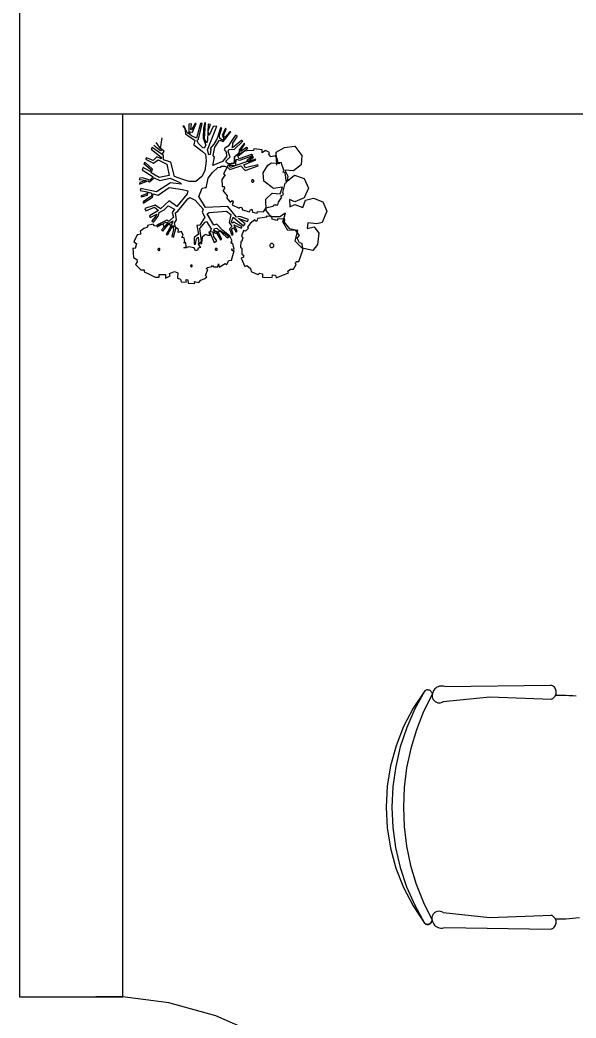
# Model space of a CAD drawing. Header units: centimetres. Extents: x 1966 to 8787, y 7398 to 12383.
# Drawn here: x 7785.5 to 7915.2, y 11451.6 to 11684.5 of the extents above; entities that cross this region are included whole.
import ezdxf

# ---------------------------------------------------------------- set-up
doc = ezdxf.new("R2010")
doc.units = ezdxf.units.CM

# ---------------------------------------------------------------- blocks, each defined once
blk = doc.blocks.new('會議桌椅')
for p, q in [((-164.52, 25.69), (-164.79, 25.51)), ((-164.23, 25.83), (-164.52, 25.69)), ((-163.92, 25.92), (-164.23, 25.83)), ((-163.6, 25.97), (-163.92, 25.92)), ((-163.28, 25.97), (-163.6, 25.97)), ((-162.96, 25.93), (-163.28, 25.97)), ((-162.65, 25.84), (-162.96, 25.93)), ((-162.65, 25.84), (-138, 26.21)), ((-137.75, 26.13), (-138, 26.21)), ((-137.53, 26.02), (-137.75, 26.13)), ((-137.32, 25.87), (-137.53, 26.02)), ((-137.13, 25.7), (-137.32, 25.87)), ((-136.98, 25.5), (-137.13, 25.7)), ((-167.37, 24.85), (-170.05, 20.82)), ((-167.37, 24.85), (-169.66, 20.69)), ((-165.6, 24.15), (-167.63, 20.04)), ((-167.21, 24.95), (-167.37, 24.85)), ((-167.03, 25.02), (-167.21, 24.95)), ((-166.85, 25.06), (-167.03, 25.02)), ((-166.66, 25.07), (-166.85, 25.06)), ((-166.47, 25.05), (-166.66, 25.07)), ((-166.29, 24.99), (-166.47, 25.05)), ((-166.12, 24.91), (-166.29, 24.99)), ((-165.97, 24.8), (-166.12, 24.91)), ((-165.84, 24.66), (-165.97, 24.8)), ((-165.73, 24.5), (-165.84, 24.66)), ((-165.65, 24.33), (-165.73, 24.5)), ((-165.6, 24.15), (-165.66, 23.82)), ((-165.66, 23.82), (-165.64, 23.48)), ((-165.6, 24.15), (-165.65, 24.33)), ((-165.64, 23.48), (-165.56, 23.15)), ((-165.52, 24.46), (-165.6, 24.15)), ((-165.4, 24.76), (-165.52, 24.46)), ((-165.23, 25.04), (-165.4, 24.76)), ((-165.03, 25.29), (-165.23, 25.04)), ((-164.79, 25.51), (-165.03, 25.29)), ((-163.04, 22.35), (-152.17, 23.5)), ((-152.17, 23.5), (-137.8, 22.91)), ((-137.35, 23.23), (-137.27, 23.3)), ((-137.27, 23.3), (-137.19, 23.37)), ((-137.19, 23.37), (-137.12, 23.45)), ((-137.12, 23.45), (-137.04, 23.54)), ((-137.04, 23.54), (-136.97, 23.62)), ((-136.85, 25.28), (-136.98, 25.5)), ((-136.97, 23.62), (-136.91, 23.71)), ((-136.91, 23.71), (-136.84, 23.8)), ((-136.76, 25.04), (-136.85, 25.28)), ((-136.84, 23.8), (-136.75, 24.04)), ((-136.05, 23.81), (-136.84, 23.8)), ((-136.7, 24.79), (-136.76, 25.04)), ((-136.75, 24.04), (-136.7, 24.28)), ((-136.68, 24.54), (-136.7, 24.79)), ((-136.7, 24.28), (-136.68, 24.54)), ((-135.25, 23.8), (-136.05, 23.81)), ((-134.45, 23.78), (-135.25, 23.8)), ((-133.65, 23.73), (-134.45, 23.78)), ((-132.86, 23.67), (-133.65, 23.73)), ((-132.07, 23.58), (-132.86, 23.67)), ((-165.56, 23.15), (-165.41, 22.84)), ((-165.41, 22.84), (-165.21, 22.58)), ((-165.21, 22.58), (-164.95, 22.35)), ((-164.95, 22.35), (-164.65, 22.19)), ((-164.65, 22.19), (-164.33, 22.09)), ((-164.33, 22.09), (-164, 22.05)), ((-164, 22.05), (-163.66, 22.08)), ((-163.66, 22.08), (-163.33, 22.18)), ((-163.33, 22.18), (-163.04, 22.35)), ((-137.8, 22.91), (-137.71, 22.97)), ((-137.71, 22.97), (-137.62, 23.03)), ((-137.62, 23.03), (-137.53, 23.09)), ((-137.53, 23.09), (-137.44, 23.16)), ((-137.44, 23.16), (-137.35, 23.23)), ((-170.05, 20.82), (-172.29, 16.53)), ((-169.66, 20.69), (-171.57, 16.34)), ((-167.63, 20.04), (-169.32, 15.77)), ((-172.29, 16.53), (-174.06, 12.03)), ((-171.57, 16.34), (-173.07, 11.83)), ((-169.32, 15.77), (-170.64, 11.37)), ((-174.06, 12.03), (-175.33, 7.36)), ((-173.07, 11.83), (-174.15, 7.2)), ((-170.64, 11.37), (-171.59, 6.89)), ((-175.33, 7.36), (-176.11, 2.59)), ((-174.15, 7.2), (-174.8, 2.5)), ((-171.59, 6.89), (-172.17, 2.33)), ((-176.11, 2.59), (-176.37, -2.25)), ((-174.8, 2.5), (-175.02, -2.25)), ((-172.17, 2.33), (-172.36, -2.25)), ((-176.37, -2.25), (-176.12, -7.08)), ((-175.02, -2.25), (-174.81, -6.99)), ((-172.36, -2.25), (-172.17, -6.83)), ((-172.17, -6.83), (-171.6, -11.39)), ((-176.12, -7.08), (-175.35, -11.86)), ((-174.81, -6.99), (-174.16, -11.7)), ((-171.6, -11.39), (-170.66, -15.88)), ((-175.35, -11.86), (-174.08, -16.52)), ((-174.16, -11.7), (-173.09, -16.33)), ((-170.66, -15.88), (-169.34, -20.27)), ((-174.08, -16.52), (-172.32, -21.03)), ((-173.09, -16.33), (-171.6, -20.84)), ((-171.6, -20.84), (-169.7, -25.19)), ((-169.34, -20.27), (-167.67, -24.54)), ((-172.32, -21.03), (-170.08, -25.32)), ((-170.08, -25.32), (-167.41, -29.36)), ((-169.7, -25.19), (-167.41, -29.36)), ((-167.67, -24.54), (-165.64, -28.66)), ((-165.6, -27.66), (-165.68, -27.99)), ((-165.45, -27.35), (-165.6, -27.66)), ((-165.24, -27.08), (-165.45, -27.35)), ((-164.99, -26.86), (-165.24, -27.08)), ((-164.69, -26.7), (-164.99, -26.86)), ((-164.37, -26.6), (-164.69, -26.7)), ((-164.03, -26.56), (-164.37, -26.6)), ((-163.69, -26.6), (-164.03, -26.56)), ((-163.37, -26.7), (-163.69, -26.6)), ((-163.08, -26.86), (-163.37, -26.7)), ((-163.08, -26.86), (-152.21, -28.03)), ((-152.21, -28.03), (-137.84, -27.46)), ((-137.75, -27.52), (-137.84, -27.46)), ((-137.66, -27.58), (-137.75, -27.52)), ((-137.57, -27.64), (-137.66, -27.58)), ((-137.48, -27.71), (-137.57, -27.64)), ((-137.39, -27.78), (-137.48, -27.71)), ((-137.31, -27.85), (-137.39, -27.78)), ((-137.23, -27.93), (-137.31, -27.85)), ((-137.16, -28), (-137.23, -27.93)), ((-167.41, -29.36), (-167.25, -29.46)), ((-167.41, -29.36), (-167.25, -29.48)), ((-167.25, -29.46), (-167.07, -29.53)), ((-167.25, -29.48), (-167.08, -29.58)), ((-167.08, -29.58), (-166.89, -29.64)), ((-167.07, -29.53), (-166.89, -29.57)), ((-166.89, -29.57), (-166.7, -29.58)), ((-166.89, -29.64), (-166.69, -29.66)), ((-166.7, -29.58), (-166.51, -29.55)), ((-166.69, -29.66), (-166.49, -29.64)), ((-166.51, -29.55), (-166.33, -29.5)), ((-166.49, -29.64), (-166.3, -29.59)), ((-166.33, -29.5), (-166.16, -29.42)), ((-166.3, -29.59), (-166.12, -29.5)), ((-166.16, -29.42), (-166.01, -29.3)), ((-166.12, -29.5), (-165.96, -29.37)), ((-166.01, -29.3), (-165.88, -29.17)), ((-165.96, -29.37), (-165.83, -29.22)), ((-165.88, -29.17), (-165.77, -29.01)), ((-165.83, -29.22), (-165.73, -29.05)), ((-165.77, -29.01), (-165.69, -28.84)), ((-165.73, -29.05), (-165.67, -28.86)), ((-165.68, -27.99), (-165.69, -28.32)), ((-165.69, -28.32), (-165.64, -28.66)), ((-165.69, -28.84), (-165.64, -28.66)), ((-165.67, -28.86), (-165.64, -28.66)), ((-165.64, -28.66), (-165.56, -28.97)), ((-165.56, -28.97), (-165.44, -29.27)), ((-165.44, -29.27), (-165.27, -29.55)), ((-165.27, -29.55), (-165.07, -29.8)), ((-165.07, -29.8), (-164.83, -30.02)), ((-164.83, -30.02), (-164.56, -30.2)), ((-164.56, -30.2), (-164.27, -30.34)), ((-137.36, -30.42), (-137.18, -30.25)), ((-137.18, -30.25), (-137.02, -30.05)), ((-137.08, -28.09), (-137.16, -28)), ((-137.01, -28.17), (-137.08, -28.09)), ((-137.02, -30.05), (-136.89, -29.83)), ((-136.95, -28.26), (-137.01, -28.17)), ((-136.88, -28.35), (-136.95, -28.26)), ((-136.89, -29.83), (-136.8, -29.59)), ((-136.88, -28.35), (-136.08, -28.36)), ((-136.79, -28.59), (-136.88, -28.35)), ((-136.8, -29.59), (-136.74, -29.34)), ((-136.74, -28.84), (-136.79, -28.59)), ((-136.72, -29.09), (-136.74, -28.84)), ((-136.74, -29.34), (-136.72, -29.09)), ((-136.08, -28.36), (-135.29, -28.36)), ((-135.29, -28.36), (-134.49, -28.33)), ((-134.49, -28.33), (-133.69, -28.29)), ((-133.69, -28.29), (-132.9, -28.22)), ((-132.9, -28.22), (-132.1, -28.14)), ((-132.1, -28.14), (-131.31, -28.04)), ((-164.27, -30.34), (-163.96, -30.43)), ((-163.96, -30.43), (-163.64, -30.48)), ((-163.64, -30.48), (-163.32, -30.49)), ((-163.32, -30.49), (-163, -30.44)), ((-163, -30.44), (-162.69, -30.35)), ((-162.69, -30.35), (-138.04, -30.76)), ((-138.04, -30.76), (-137.8, -30.68)), ((-137.8, -30.68), (-137.57, -30.57)), ((-137.57, -30.57), (-137.36, -30.42))]:
    blk.add_line(p, q)
blk = doc.blocks.new('盆栽02')
for p, q in [((-7.61, 18.86), (-7.9, 18.85)), ((-7.9, 18.85), (-7.41, 18.28)), ((-6.89, 17.3), (-7.61, 18.86)), ((-6.47, 19.33), (-6.51, 17.08)), ((-5.89, 19.41), (-6.47, 19.33)), ((-6, 18.07), (-5.89, 19.41)), ((-5.01, 19.47), (-5.84, 18.02)), ((-5.64, 17.46), (-4.77, 19.45)), ((-4.77, 19.45), (-5.01, 19.47)), ((-3.75, 19.48), (-4.7, 16.04)), ((-4.26, 15.79), (-3.39, 19.48)), ((-3.39, 19.48), (-3.75, 19.48)), ((-2.76, 19.68), (-3.08, 18.35)), ((-2.84, 15.85), (-2.6, 19.63)), ((-2.6, 19.63), (-2.76, 19.68)), ((-1.98, 19.27), (-2.11, 15.55)), ((-2.11, 13.28), (0.03, 18.87)), ((-1.47, 19.21), (-1.98, 19.27)), ((-1.96, 17.65), (-1.47, 19.21)), ((-0.78, 18.76), (-1.71, 16.72)), ((0.03, 18.87), (-0.78, 18.76)), ((-7.41, 18.28), (-7.27, 17.09)), ((-7.27, 17.09), (-6.41, 16.44)), ((-6.51, 17.08), (-6.89, 17.3)), ((-6.41, 16.44), (-5.06, 15.61)), ((-6.23, 16.87), (-6.07, 17.54)), ((-5.83, 16.58), (-6.23, 16.87)), ((-6.07, 17.54), (-5.64, 17.46)), ((-5.84, 18.02), (-6, 18.07)), ((-4.7, 16.04), (-5.83, 16.58)), ((-3.08, 18.35), (-3.18, 16.02)), ((-1.71, 16.72), (-1.96, 17.65)), ((0.86, 18.48), (0.15, 15.94)), ((0.69, 16.74), (1.24, 18.36)), ((0.71, 15.98), (0.69, 16.74)), ((1.24, 18.36), (0.86, 18.48)), ((2.06, 18.38), (1.27, 16.7)), ((1.27, 16.7), (1.64, 15.92)), ((1.52, 15.28), (3.34, 17.5)), ((1.6, 16.63), (2.23, 18.25)), ((1.88, 16.21), (1.6, 16.63)), ((3.07, 17.55), (1.88, 16.21)), ((2.23, 18.25), (2.06, 18.38)), ((3.34, 17.5), (3.07, 17.55)), ((3.8, 14.89), (4.83, 16.47)), ((4.41, 16.74), (3.85, 15.96)), ((4.83, 16.47), (4.41, 16.74)), ((-13.1, 13.07), (-14.62, 14.36)), ((-13.09, 13.66), (-14.1, 15.01)), ((-13.09, 13.66), (-12.69, 16.11)), ((-5.06, 15.61), (-5.36, 14.52)), ((-5.36, 14.52), (-3.38, 13.04)), ((-4.52, 15.44), (-4.45, 15.66)), ((-4.33, 14.86), (-4.52, 15.44)), ((-4.45, 15.66), (-4.26, 15.79)), ((-3.22, 13.76), (-4.33, 14.86)), ((-3.18, 16.02), (-2.53, 14.41)), ((-2.53, 14.41), (-2.89, 13.69)), ((-2.33, 14.9), (-2.84, 15.85)), ((-2.11, 15.55), (-2.33, 14.9)), ((-0.65, 14.65), (-1.55, 13.61)), ((0.15, 15.94), (-0.65, 14.65)), ((-0.4, 13.93), (0.69, 15.6)), ((0.69, 15.6), (1.52, 15.28)), ((1.38, 15.59), (0.71, 15.98)), ((1.64, 15.92), (1.38, 15.59)), ((2.69, 14.15), (1.91, 13.69)), ((3.85, 15.96), (2.69, 14.15)), ((5.81, 15.53), (3.68, 13.8)), ((3.68, 13.8), (3.8, 14.89)), ((4.06, 13.38), (6.07, 15.32)), ((6.43, 14.81), (5.24, 13.33)), ((5.61, 13.23), (6.59, 14.74)), ((6.07, 15.32), (5.81, 15.53)), ((6.59, 14.74), (6.43, 14.81)), ((15.82, 13.86), (18.24, 14.17)), ((18.24, 14.17), (19.88, 11.96)), ((-15.01, 13.88), (-15.3, 13.51)), ((-15.3, 13.51), (-12.83, 11.51)), ((-12.72, 12.2), (-15.01, 13.88)), ((-13.95, 11.67), (-14.81, 10.8)), ((-12.94, 11.18), (-13.95, 11.67)), ((-12.84, 13.44), (-13.1, 13.07)), ((-13.09, 13.65), (-13.09, 13.66)), ((-12.26, 13), (-13.09, 13.65)), ((-12.72, 12.2), (-12.26, 13)), ((-12.39, 11.96), (-12.72, 12.2)), ((-12.39, 10.95), (-12.39, 11.96)), ((-3.38, 13.04), (-2.58, 12.34)), ((-2.89, 13.69), (-3.22, 13.76)), ((-2.58, 12.34), (-2.41, 10.75)), ((-1.79, 12.12), (-2.11, 13.28)), ((-1.48, 12.2), (-1.79, 12.12)), ((-1.55, 13.61), (-1.32, 13.38)), ((-1.32, 13.38), (-1.48, 12.2)), ((-0.83, 11.98), (-0.4, 13.93)), ((-0.48, 11.64), (-0.83, 11.98)), ((2.32, 11.77), (1.38, 10.56)), ((1.91, 13.69), (1.77, 13.39)), ((1.77, 13.39), (2.24, 12.76)), ((2.16, 10.65), (3.19, 11.66)), ((2.24, 12.76), (2.32, 11.77)), ((2.69, 12.86), (2.86, 13.39)), ((3.19, 11.66), (2.69, 12.86)), ((2.86, 13.39), (3.45, 13.45)), ((3.45, 13.45), (4.06, 13.38)), ((4.13, 11.72), (4, 10.24)), ((6.47, 13.03), (4.08, 11.71)), ((4.08, 11.71), (4.18, 10.2)), ((5.28, 12.72), (4.13, 11.72)), ((4.93, 11.83), (7.26, 13.73)), ((5.25, 11.25), (4.93, 11.83)), ((5.24, 13.33), (5.28, 12.72)), ((8.14, 12.24), (5.25, 11.25)), ((5.4, 10.91), (8.41, 12.01)), ((5.67, 12.92), (5.61, 13.23)), ((6.98, 13.84), (5.67, 12.92)), ((7.15, 13.07), (6.47, 13.03)), ((7.26, 13.73), (6.98, 13.84)), ((8.42, 11.77), (7.13, 10.89)), ((8.6, 13.16), (7.15, 13.07)), ((8.41, 12.01), (8.14, 12.24)), ((8.63, 11.64), (8.42, 11.77)), ((8.65, 13.59), (8.6, 13.16)), ((10.62, 13.33), (8.65, 13.59)), ((10.63, 12.59), (10.62, 13.33)), ((11.41, 13.16), (10.63, 12.59)), ((12.33, 12.66), (11.41, 13.16)), ((12.18, 12.3), (12.33, 12.66)), ((12.65, 11.71), (12.18, 12.3)), ((13.65, 11.89), (12.65, 11.71)), ((14.03, 11.42), (13.65, 11.89)), ((13.88, 12.79), (15.82, 13.86)), ((14.04, 9.77), (13.88, 12.79)), ((19.88, 11.96), (19.7, 9.78)), ((-16.78, 10.44), (-16.96, 10.14)), ((-16.96, 10.14), (-15.46, 8.78)), ((-14.93, 8.8), (-16.78, 10.44)), ((-16.4, 11.45), (-16.6, 11.12)), ((-16.6, 11.12), (-14.7, 10.18)), ((-14.81, 10.8), (-16.4, 11.45)), ((-14.7, 10.18), (-13.62, 10.98)), ((-13.62, 10.98), (-11.59, 9.94)), ((-12.83, 11.51), (-12.94, 11.18)), ((-10.68, 10.44), (-12.39, 10.95)), ((-11.59, 9.94), (-11.08, 7.36)), ((-9.8, 7.09), (-10.68, 10.44)), ((-2.41, 10.75), (-2.72, 8.39)), ((-0.87, 9.66), (-0.48, 11.64)), ((1.38, 10.56), (-0.87, 9.66)), ((0.82, 9.25), (1.12, 9.53)), ((1.12, 9.53), (1.86, 9.52)), ((2.66, 9.75), (1.6, 7.69)), ((1.86, 9.52), (2.56, 9.28)), ((2.29, 10.33), (2.16, 10.65)), ((2.69, 10.05), (2.29, 10.33)), ((4.18, 10.2), (2.66, 9.75)), ((4, 10.24), (2.69, 10.05)), ((3, 9.66), (4.51, 9.75)), ((3.19, 9.18), (3, 9.66)), ((3.07, 8.71), (5.65, 9.55)), ((6.97, 10.49), (3.19, 9.18)), ((4.51, 9.75), (4.55, 11.11)), ((4.55, 11.11), (5.4, 10.91)), ((5.65, 9.55), (6.62, 8.53)), ((6.37, 9.78), (9.14, 11)), ((6.74, 9.13), (6.37, 9.78)), ((6.62, 8.53), (9.66, 9.6)), ((9.57, 9.83), (6.74, 9.13)), ((7.13, 10.89), (6.97, 10.49)), ((7.29, 10.63), (8.63, 11.64)), ((7.41, 10.55), (7.29, 10.63)), ((9.03, 11.15), (7.41, 10.55)), ((9.14, 11), (9.03, 11.15)), ((9.66, 9.6), (9.57, 9.83)), ((10.84, 7.96), (11.91, 9.77)), ((11.91, 9.77), (12.81, 10.25)), ((12.81, 10.25), (14.76, 10.13)), ((14.32, 10.25), (14.03, 11.42)), ((15.02, 10.37), (14.32, 10.25)), ((15.64, 8.57), (15.02, 10.37)), ((19.7, 9.78), (17.92, 8.39)), ((-17.12, 9.2), (-17.35, 8.67)), ((-17.35, 8.67), (-14.82, 6.99)), ((-15.54, 8.24), (-17.12, 9.2)), ((-14.82, 6.99), (-15.6, 6.27)), ((-15.46, 8.78), (-15.54, 8.24)), ((-15.28, 7.94), (-14.93, 8.8)), ((-13.37, 6.89), (-15.28, 7.94)), ((-11.08, 7.36), (-13.37, 6.89)), ((-8.11, 6.49), (-9.8, 7.09)), ((-3.42, 7.13), (-4.88, 5.92)), ((-2.72, 8.39), (-3.42, 7.13)), ((-1.99, 6.73), (-0.94, 8.05)), ((-0.94, 8.05), (0.29, 9.18)), ((0.29, 9.18), (0.82, 9.25)), ((2, 7.51), (1.21, 6.37)), ((1.6, 7.69), (2, 7.51)), ((2.56, 9.28), (3.07, 8.71)), ((11.02, 5.97), (10.84, 7.96)), ((15.52, 8.14), (15.64, 8.57)), ((15.96, 7.95), (15.52, 8.14)), ((17.92, 8.39), (15.89, 8.61)), ((15.89, 8.61), (16.6, 7.21)), ((16.31, 5.71), (15.96, 7.95)), ((16.45, 6), (18.15, 7.38)), ((16.6, 7.21), (16.45, 6)), ((18.15, 7.38), (20.45, 6.6)), ((-17.94, 6.74), (-18.04, 6.42)), ((-18.04, 6.42), (-17.37, 6.32)), ((-18.02, 5.27), (-16.02, 6.05)), ((-17.93, 5.73), (-18.02, 5.27)), ((-17.28, 6.81), (-17.94, 6.74)), ((-16.47, 6.2), (-17.93, 5.73)), ((-17.37, 6.32), (-16.47, 6.2)), ((-15.6, 6.27), (-17.28, 6.81)), ((-16.02, 6.05), (-15.64, 5.88)), ((-15.64, 5.88), (-14.54, 6.8)), ((-14.54, 6.8), (-13.27, 6.19)), ((-10.79, 5.61), (-14.01, 3.54)), ((-13.27, 6.19), (-10.87, 6.68)), ((-10.87, 6.68), (-8.58, 5.71)), ((-8.17, 5.29), (-10.79, 5.61)), ((-8.58, 5.71), (-8.17, 5.29)), ((-6.43, 5.94), (-8.11, 6.49)), ((-4.88, 5.92), (-6.43, 5.94)), ((-2.43, 4.49), (-1.99, 6.73)), ((1.21, 6.37), (1.31, 4.78)), ((1.31, 4.78), (1.78, 4.79)), ((1.78, 4.79), (1.86, 4.31)), ((8.15, 6.12), (8.14, 6.05)), ((8.14, 6.05), (8.15, 5.98)), ((8.18, 6.19), (8.15, 6.12)), ((8.15, 5.98), (8.18, 5.91)), ((8.22, 6.24), (8.18, 6.19)), ((8.18, 5.91), (8.22, 5.85)), ((8.28, 6.29), (8.22, 6.24)), ((8.22, 5.85), (8.28, 5.81)), ((8.34, 6.32), (8.28, 6.29)), ((8.28, 5.81), (8.34, 5.78)), ((8.42, 6.33), (8.34, 6.32)), ((8.34, 5.78), (8.42, 5.77)), ((8.49, 6.32), (8.42, 6.33)), ((8.42, 5.77), (8.49, 5.78)), ((8.55, 6.29), (8.49, 6.32)), ((8.49, 5.78), (8.55, 5.81)), ((8.61, 6.24), (8.55, 6.29)), ((8.55, 5.81), (8.61, 5.85)), ((8.66, 6.19), (8.61, 6.24)), ((8.61, 5.85), (8.66, 5.91)), ((8.68, 6.12), (8.66, 6.19)), ((8.66, 5.91), (8.68, 5.98)), ((8.69, 6.05), (8.68, 6.12)), ((8.68, 5.98), (8.69, 6.05)), ((13.23, 4.32), (11.02, 5.97)), ((15.47, 3.33), (16.01, 5.57)), ((16.01, 5.57), (16.31, 5.71)), ((20.45, 6.6), (21.43, 4.36)), ((-17.68, 4.31), (-17.86, 3.81)), ((-17.86, 3.81), (-16.22, 3.53)), ((-14.01, 3.54), (-17.68, 4.31)), ((-16.32, 3.09), (-17.62, 2.58)), ((-17.62, 2.58), (-17.59, 2.37)), ((-17.59, 2.37), (-16.15, 2.75)), ((-15.14, 2.59), (-17.13, 1.21)), ((-16.22, 3.53), (-16.32, 3.09)), ((-16.15, 2.75), (-15.94, 3.45)), ((-15.94, 3.45), (-15.2, 3.18)), ((-15.2, 3.18), (-15.14, 2.59)), ((-14.95, 2.3), (-14.77, 3.05)), ((-14.77, 3.05), (-13.68, 2.75)), ((-13.68, 2.75), (-11.06, 4.56)), ((-11.06, 4.56), (-7.96, 4.1)), ((-6.85, 3.03), (-9.31, 0.08)), ((-7.96, 4.1), (-6.72, 3.72)), ((-6.72, 3.72), (-6.85, 3.03)), ((-4.14, 2.43), (-3.39, 4.41)), ((-2.61, -0.12), (-4.14, 2.43)), ((-3.39, 4.41), (-2.65, 4.55)), ((-2.65, 4.55), (-2.43, 4.49)), ((1.86, 4.31), (1.42, 3.8)), ((1.42, 3.8), (2.49, 2.57)), ((2.49, 2.57), (2.4, 2.01)), ((11.51, 1.77), (12.94, 3.24)), ((12.94, 3.24), (14.83, 3.09)), ((15.33, 4.57), (13.23, 4.32)), ((14.83, 3.09), (15.33, 4.57)), ((15.01, 2.62), (15.61, 2.92)), ((15.17, 2.28), (15.01, 2.62)), ((15.61, 2.92), (15.47, 3.33)), ((21.43, 4.36), (20.39, 2.1)), ((-17.13, 0.89), (-14.95, 2.3)), ((-17.13, 1.21), (-17.13, 0.89)), ((-14.38, 0.37), (-16.73, -0.38)), ((-13.13, -0.48), (-14.38, 0.37)), ((-11.04, 1.45), (-13.13, -0.48)), ((-12.28, -0.7), (-11.28, 0.24)), ((-11.28, 0.24), (-9.82, -0.52)), ((-9.31, 0.08), (-11.04, 1.45)), ((-9.04, -1.03), (-6.75, 1.89)), ((-6.75, 1.89), (-6.24, 2.16)), ((-6.24, 2.16), (-5.05, 1.56)), ((-5.05, 1.56), (-3.18, -0.51)), ((2.61, 0.12), (-2.61, -0.12)), ((2.4, 2.01), (3.16, 1.14)), ((4.65, -2.36), (2.61, 0.12)), ((3.16, 1.14), (3.6, 1.5)), ((3.6, 1.5), (3.83, 1.21)), ((3.83, 1.21), (3.62, 0.51)), ((3.62, 0.51), (5.27, -0.31)), ((11.56, -0.85), (11.51, 1.77)), ((12.11, -0.08), (13.2, 0.19)), ((13.2, 0.19), (13.32, 0.52)), ((13.32, 0.52), (14.24, 0.51)), ((14.24, 0.51), (14.44, 1.13)), ((14.44, 1.13), (15.17, 2.28)), ((18.27, 1.22), (17.01, 1.76)), ((17.01, 1.76), (17.1, 0)), ((17.1, 0), (18.24, 0.56)), ((18.24, 0.56), (20.09, -0.15)), ((20.39, 2.1), (18.27, 1.22)), ((20.09, -0.15), (20.75, 1.54)), ((20.75, 1.54), (22.62, 2.01)), ((22.62, 2.01), (24.78, 1.15)), ((24.78, 1.15), (25.68, -0.96)), ((-16.73, -0.38), (-16.54, -0.88)), ((-16.54, -0.88), (-14.47, -0.06)), ((-13.55, -0.87), (-15.66, -2.05)), ((-15.66, -2.05), (-15.48, -2.48)), ((-15.48, -2.48), (-13.95, -1.67)), ((-14.18, -2.16), (-15.1, -3.27)), ((-14.72, -3.53), (-13.61, -2.17)), ((-14.47, -0.06), (-13.55, -0.87)), ((-13.95, -1.67), (-14.18, -2.16)), ((-13.61, -2.17), (-13.4, -1.29)), ((-13.4, -1.29), (-12.28, -0.7)), ((-9.82, -0.52), (-10.4, -1.28)), ((-10.4, -1.28), (-10.08, -2.41)), ((-9.62, -1.42), (-9.04, -1.03)), ((-9.4, -3.02), (-9.62, -1.42)), ((-3.18, -0.51), (-3.38, -1.21)), ((-3.38, -1.21), (-2.73, -2.37)), ((-2.25, -1.62), (-1.75, -1.33)), ((-0.66, -4.29), (-2.25, -1.62)), ((-1.75, -1.33), (2.29, -1)), ((2.29, -1), (3.27, -1.79)), ((3.27, -1.79), (2.92, -3.6)), ((5.44, -2.21), (4.65, -2.36)), ((5.27, -0.31), (5.47, -0.08)), ((7.42, -2.94), (5.44, -2.21)), ((5.47, -0.08), (5.9, -0.16)), ((5.9, -0.16), (6.01, -0.68)), ((6.01, -0.68), (7.66, -1.18)), ((7.66, -1.18), (7.86, -0.67)), ((7.86, -0.67), (8.23, -0.55)), ((8.23, -0.55), (8.34, -1.22)), ((8.34, -1.22), (9.44, -1.49)), ((9.44, -1.49), (9.52, -1.06)), ((9.52, -1.06), (10.9, -1.14)), ((10.9, -1.14), (11.53, -0.25)), ((11.53, -0.25), (12.11, -0.08)), ((12.68, -2.35), (11.56, -0.85)), ((12.9, -2.22), (11.57, -2.14)), ((11.57, -2.14), (11.72, -2.43)), ((14.73, -2.29), (12.68, -2.35)), ((12.93, -2.88), (12.9, -2.22)), ((16.08, -1.43), (14.73, -2.29)), ((15.42, -3.49), (16.08, -1.43)), ((25.68, -0.96), (24.61, -3.64)), ((-16.11, -4.3), (-16.12, -4.76)), ((-14.77, -4.04), (-16.11, -4.3)), ((-15.1, -3.27), (-14.72, -3.53)), ((-14.51, -4.45), (-14.77, -4.04)), ((-13.55, -4.57), (-14.51, -4.45)), ((-11.64, -3.11), (-13.99, -4.29)), ((-13.99, -4.29), (-13.91, -4.66)), ((-13.91, -4.66), (-11.84, -3.55)), ((-12.41, -4.11), (-13.56, -4.01)), ((-13.56, -4.01), (-13.55, -4.57)), ((-11.31, -3.67), (-12.84, -5.33)), ((-12.56, -5.64), (-11.01, -3.79)), ((-12.27, -4.81), (-12.41, -4.11)), ((-11.72, -4), (-12.27, -4.81)), ((-11.84, -3.55), (-11.31, -3.67)), ((-10.57, -4.21), (-11.75, -6.4)), ((-10.85, -4.17), (-11.72, -4)), ((-11.13, -3.37), (-11.64, -3.11)), ((-11.4, -6.47), (-10.23, -4.33)), ((-10.08, -2.41), (-11.13, -3.37)), ((-11.01, -3.79), (-10.22, -3.27)), ((-10.35, -4.87), (-10.85, -4.17)), ((-10.22, -3.27), (-10.57, -4.21)), ((-9.91, -4.46), (-10.35, -4.87)), ((-10.23, -4.33), (-10.07, -5.26)), ((-8.92, -5.29), (-9.91, -4.46)), ((-9.84, -3.8), (-9.4, -3.02)), ((-9.55, -5.07), (-9.84, -3.8)), ((-3.94, -4.23), (-4.61, -4.35)), ((-4.61, -4.35), (-4.24, -6.34)), ((-3.95, -5.07), (-2.7, -3.58)), ((-2.73, -2.37), (-3.94, -4.23)), ((-2.7, -3.58), (-2.34, -3.39)), ((-2.34, -3.39), (-1.3, -5.1)), ((0.04, -4.01), (-0.66, -4.29)), ((1.41, -5.49), (0.04, -4.01)), ((2.92, -3.6), (3.57, -4.54)), ((3.57, -4.54), (3.03, -5.12)), ((3.44, -3.48), (3.85, -2.36)), ((3.69, -3.82), (3.44, -3.48)), ((4, -3.55), (3.69, -3.82)), ((3.85, -2.36), (6.29, -4.44)), ((4.82, -5.59), (3.99, -4.16)), ((3.99, -4.16), (5.71, -4.95)), ((5.94, -4.66), (4, -3.55)), ((6.68, -3.94), (5.11, -2.73)), ((5.11, -2.73), (7.17, -3.43)), ((6.29, -4.44), (6.68, -3.94)), ((7.17, -3.43), (7.42, -2.94)), ((7.84, -3.86), (7.23, -4.75)), ((8.92, -3.02), (7.84, -3.86)), ((9.17, -3.34), (8.92, -3.02)), ((9.41, -3.36), (9.17, -3.34)), ((9.52, -2.72), (9.41, -3.36)), ((11.72, -2.43), (9.52, -2.72)), ((14, -3.17), (12.93, -2.88)), ((14.31, -2.77), (14, -3.17)), ((15.94, -2.85), (14.31, -2.77)), ((16.62, -5.47), (15.42, -3.49)), ((15.85, -3.59), (15.94, -2.85)), ((17.06, -5.11), (15.85, -3.59)), ((21.26, -3.71), (21.13, -5.04)), ((23.4, -3.96), (21.26, -3.71)), ((24.61, -3.64), (23.4, -3.96)), ((-18.55, -6.49), (-19.31, -8.16)), ((-17.72, -6.33), (-18.55, -6.49)), ((-17.02, -5.04), (-17.83, -5.73)), ((-17.83, -5.73), (-17.72, -6.33)), ((-16.12, -4.76), (-17.02, -5.04)), ((-12.84, -5.33), (-12.56, -5.64)), ((-11.75, -6.4), (-11.4, -6.47)), ((-10.07, -5.26), (-10.47, -6.93)), ((-10.47, -6.93), (-10.06, -7.08)), ((-10.06, -7.08), (-9.55, -5.07)), ((-8.97, -5.96), (-8.92, -5.29)), ((-8.23, -5.76), (-8.97, -5.96)), ((-7.83, -6.61), (-8.23, -5.76)), ((-8.09, -7.14), (-7.83, -6.61)), ((-4.24, -6.34), (-5.22, -7.13)), ((-3.42, -8.54), (-3.95, -5.07)), ((-2.61, -6.4), (-3.38, -7.07)), ((-1.98, -6.68), (-2.61, -6.4)), ((-1.62, -6.7), (-1.98, -6.68)), ((0.03, -5.89), (-1.86, -5.8)), ((-1.86, -5.8), (-1.62, -6.7)), ((-1.3, -5.1), (-1.56, -5.96)), ((-1.56, -5.96), (-0.58, -8.31)), ((-0.64, -6.9), (-0.85, -5.94)), ((-0.85, -5.94), (0.06, -6.21)), ((-0.64, -5.54), (-0.49, -5.06)), ((0.32, -5.9), (-0.64, -5.54)), ((0.08, -7.95), (-0.64, -6.9)), ((-0.49, -5.06), (0.01, -4.96)), ((0.01, -4.96), (2.49, -7.18)), ((0.2, -6.16), (0.03, -5.89)), ((0.06, -6.21), (0.92, -7.69)), ((0.68, -5.48), (0.2, -6.16)), ((1.23, -7.52), (0.32, -5.9)), ((2.37, -6.57), (0.68, -5.48)), ((3.04, -6.79), (1.41, -5.49)), ((2.67, -6.94), (2.37, -6.57)), ((2.49, -7.18), (3.04, -6.79)), ((3.06, -6.8), (2.67, -6.94)), ((3.03, -5.12), (3.56, -6.56)), ((3.64, -7.92), (3.06, -6.8)), ((3.48, -5.19), (3.9, -4.81)), ((3.86, -6.35), (3.48, -5.19)), ((3.56, -6.56), (3.86, -6.35)), ((3.9, -4.81), (4.56, -5.86)), ((4.56, -5.86), (4.82, -5.59)), ((5.71, -4.95), (5.94, -4.66)), ((6.28, -5.53), (5.78, -6.84)), ((5.78, -6.84), (6.1, -7.17)), ((6.71, -5.65), (6.28, -5.53)), ((7.4, -4.99), (6.71, -5.65)), ((7.23, -4.75), (7.4, -4.99)), ((18.92, -5.45), (16.62, -5.47)), ((18.39, -5.45), (17.06, -5.11)), ((18.32, -8.01), (18.92, -5.45)), ((19.36, -6.71), (18.39, -5.45)), ((18.81, -7.33), (19.36, -6.71)), ((21.13, -5.04), (22.77, -4.67)), ((22.77, -4.67), (23.84, -6.13)), ((23.84, -6.13), (23.55, -8.8)), ((-19.31, -8.16), (-18.73, -8.54)), ((-18.73, -8.54), (-19.03, -9.72)), ((-7.61, -7.18), (-8.09, -7.14)), ((-7.68, -8.47), (-7.43, -8.13)), ((-7.18, -8.4), (-7.68, -8.47)), ((-7.43, -8.13), (-7.61, -7.18)), ((-7.13, -9.33), (-7.18, -8.4)), ((-6.6, -9.29), (-7.13, -9.56)), ((-5.21, -9.55), (-6.6, -9.29)), ((-5.22, -7.13), (-5.21, -8.73)), ((-5.21, -8.73), (-4.91, -8.7)), ((-4.91, -8.7), (-4.73, -7.46)), ((-4.73, -7.46), (-4.29, -7.05)), ((-3.46, -8.11), (-4.32, -8.7)), ((-4.32, -8.7), (-3.74, -9.5)), ((-4.29, -7.05), (-4.12, -8.65)), ((-4.12, -8.65), (-3.42, -8.54)), ((-3.38, -7.07), (-3.46, -8.11)), ((-0.58, -8.31), (0.08, -7.95)), ((0.92, -7.69), (1.23, -7.52)), ((3.39, -8.2), (3.64, -7.92)), ((3.45, -8.55), (3.39, -8.2)), ((3.79, -8.51), (3.45, -8.55)), ((4.11, -9.83), (3.79, -8.51)), ((5.61, -8.09), (5.57, -9.48)), ((5.88, -7.98), (5.61, -8.09)), ((6.1, -7.17), (5.88, -7.98)), ((12.41, -8.91), (12.4, -9.03)), ((12.4, -9.03), (12.41, -9.15)), ((12.46, -8.79), (12.41, -8.91)), ((12.41, -9.15), (12.46, -9.26)), ((12.53, -8.7), (12.46, -8.79)), ((12.46, -9.26), (12.53, -9.36)), ((12.63, -8.62), (12.53, -8.7)), ((12.74, -8.57), (12.63, -8.62)), ((12.86, -8.56), (12.74, -8.57)), ((12.99, -8.57), (12.86, -8.56)), ((13.1, -8.62), (12.99, -8.57)), ((13.2, -8.7), (13.1, -8.62)), ((13.27, -8.79), (13.2, -8.7)), ((13.2, -9.36), (13.27, -9.26)), ((13.32, -8.91), (13.27, -8.79)), ((13.27, -9.26), (13.32, -9.15)), ((13.33, -9.03), (13.32, -8.91)), ((13.32, -9.15), (13.33, -9.03)), ((19.95, -9.65), (18.32, -8.01)), ((19.29, -8.39), (18.81, -7.33)), ((19.98, -8.56), (19.29, -8.39)), ((20.12, -10.1), (19.98, -8.56)), ((23.55, -8.8), (22.44, -10.14)), ((-19.03, -9.72), (-19.54, -9.63)), ((-19.54, -9.63), (-19.39, -11.81)), ((-13.7, -9.86), (-13.71, -9.92)), ((-13.71, -9.92), (-13.7, -9.98)), ((-13.67, -9.8), (-13.7, -9.86)), ((-13.7, -9.98), (-13.67, -10.04)), ((-13.64, -9.75), (-13.67, -9.8)), ((-13.67, -10.04), (-13.64, -10.09)), ((-13.58, -9.71), (-13.64, -9.75)), ((-13.64, -10.09), (-13.58, -10.13)), ((-13.53, -9.68), (-13.58, -9.71)), ((-13.58, -10.13), (-13.53, -10.16)), ((-13.46, -9.67), (-13.53, -9.68)), ((-13.53, -10.16), (-13.46, -10.17)), ((-13.4, -9.68), (-13.46, -9.67)), ((-13.46, -10.17), (-13.4, -10.16)), ((-13.34, -9.71), (-13.4, -9.68)), ((-13.4, -10.16), (-13.34, -10.13)), ((-13.29, -9.75), (-13.34, -9.71)), ((-13.34, -10.13), (-13.29, -10.09)), ((-13.25, -9.8), (-13.29, -9.75)), ((-13.29, -10.09), (-13.25, -10.04)), ((-13.22, -9.86), (-13.25, -9.8)), ((-13.25, -10.04), (-13.22, -9.98)), ((-13.22, -9.92), (-13.22, -9.86)), ((-13.22, -9.98), (-13.22, -9.92)), ((-7.63, -9.53), (-7.13, -9.33)), ((-7.13, -9.56), (-7.63, -9.53)), ((-4.97, -10.27), (-5.21, -9.55)), ((-4.46, -10.12), (-4.97, -10.27)), ((-4.34, -9.61), (-4.46, -10.12)), ((-3.74, -9.5), (-4.34, -9.61)), ((-0.31, -9.84), (-0.32, -9.9)), ((-0.32, -9.9), (-0.31, -9.96)), ((-0.29, -9.78), (-0.31, -9.84)), ((-0.31, -9.96), (-0.29, -10.02)), ((-0.25, -9.73), (-0.29, -9.78)), ((-0.29, -10.02), (-0.25, -10.07)), ((-0.2, -9.7), (-0.25, -9.73)), ((-0.25, -10.07), (-0.2, -10.1)), ((-0.15, -9.67), (-0.2, -9.7)), ((-0.2, -10.1), (-0.15, -10.13)), ((-0.09, -9.67), (-0.15, -9.67)), ((-0.15, -10.13), (-0.09, -10.13)), ((-0.03, -9.67), (-0.09, -9.67)), ((-0.09, -10.13), (-0.03, -10.13)), ((0.03, -9.7), (-0.03, -9.67)), ((-0.03, -10.13), (0.03, -10.1)), ((0.08, -9.73), (0.03, -9.7)), ((0.03, -10.1), (0.08, -10.07)), ((0.12, -9.78), (0.08, -9.73)), ((0.08, -10.07), (0.12, -10.02)), ((0.14, -9.84), (0.12, -9.78)), ((0.12, -10.02), (0.14, -9.96)), ((0.15, -9.9), (0.14, -9.84)), ((0.14, -9.96), (0.15, -9.9)), ((3.47, -12.45), (4.1, -10.26)), ((3.64, -10.27), (3.55, -9.81)), ((3.55, -9.81), (4.11, -9.83)), ((4.1, -10.26), (3.64, -10.27)), ((5.57, -9.48), (5.89, -9.66)), ((5.89, -9.66), (5.84, -11.02)), ((5.84, -11.02), (6.3, -11.25)), ((6.3, -11.25), (6.23, -11.71)), ((12.53, -9.36), (12.63, -9.43)), ((12.63, -9.43), (12.74, -9.48)), ((12.74, -9.48), (12.86, -9.49)), ((12.86, -9.49), (12.99, -9.48)), ((12.99, -9.48), (13.1, -9.43)), ((13.1, -9.43), (13.2, -9.36)), ((19.14, -12.76), (20.12, -10.1)), ((22.44, -10.14), (19.95, -9.65)), ((-19.39, -11.81), (-18.6, -12.24)), ((-18.51, -12.85), (-18.92, -13.41)), ((-18.92, -13.41), (-17.7, -14.69)), ((-18.6, -12.24), (-18.51, -12.85)), ((-6.08, -13.7), (-6.09, -13.75)), ((-6.09, -13.75), (-6.08, -13.8)), ((-6.06, -13.65), (-6.08, -13.7)), ((-6.08, -13.8), (-6.06, -13.85)), ((-6.03, -13.61), (-6.06, -13.65)), ((-6.06, -13.85), (-6.03, -13.89)), ((-5.99, -13.58), (-6.03, -13.61)), ((-6.03, -13.89), (-5.99, -13.93)), ((-5.94, -13.56), (-5.99, -13.58)), ((-5.99, -13.93), (-5.94, -13.95)), ((-5.89, -13.55), (-5.94, -13.56)), ((-5.94, -13.95), (-5.89, -13.95)), ((-5.84, -13.56), (-5.89, -13.55)), ((-5.89, -13.95), (-5.84, -13.95)), ((-5.79, -13.58), (-5.84, -13.56)), ((-5.84, -13.95), (-5.79, -13.93)), ((-5.74, -13.61), (-5.79, -13.58)), ((-5.79, -13.93), (-5.74, -13.89)), ((-5.71, -13.65), (-5.74, -13.61)), ((-5.74, -13.89), (-5.71, -13.85)), ((-5.69, -13.7), (-5.71, -13.65)), ((-5.71, -13.85), (-5.69, -13.8)), ((-5.69, -13.75), (-5.69, -13.7)), ((-5.69, -13.8), (-5.69, -13.75)), ((-2.1, -14.17), (-1.13, -13.91)), ((-1.13, -13.91), (-0.97, -13.68)), ((-0.97, -13.68), (-0.73, -13.98)), ((-0.73, -13.98), (0.29, -13.97)), ((0.29, -13.97), (0.46, -13.27)), ((0.46, -13.27), (0.6, -14.04)), ((0.6, -14.04), (2, -13.21)), ((2, -13.21), (2.33, -13.5)), ((2.33, -13.5), (2.87, -12.5)), ((2.87, -12.5), (3.47, -12.45)), ((6.23, -11.71), (5.71, -11.98)), ((5.71, -11.98), (6.55, -13.91)), ((6.55, -13.91), (7.05, -13.65)), ((7.05, -13.65), (7.88, -14.36)), ((17.93, -14.54), (18.51, -13.47)), ((18.32, -13.24), (18.69, -12.7)), ((18.51, -13.47), (18.32, -13.24)), ((18.69, -12.7), (19.14, -12.76)), ((-17.7, -14.69), (-16.87, -14.65)), ((-16.87, -14.65), (-16.89, -15.13)), ((-16.89, -15.13), (-16.08, -15.54)), ((-16.08, -15.54), (-15.41, -15.85)), ((-15.41, -15.85), (-14.31, -16.41)), ((-13.39, -15.81), (-11.92, -15.75)), ((-13.37, -16.38), (-13.39, -15.81)), ((-11.92, -15.75), (-11.96, -16.62)), ((-11.96, -16.62), (-10.86, -16.09)), ((-11, -15.53), (-9.84, -15.08)), ((-10.86, -16.09), (-11, -15.53)), ((-9.84, -15.08), (-9.06, -15.42)), ((-9.06, -15.42), (-9.14, -16.62)), ((-2.62, -16.02), (-2.08, -14.63)), ((-2.27, -16.31), (-2.62, -16.02)), ((-2.45, -14.43), (-2.1, -14.17)), ((-2.08, -14.63), (-2.45, -14.43)), ((7.88, -14.36), (8.04, -15.07)), ((8.04, -15.07), (9.61, -15.79)), ((9.61, -15.79), (9.96, -15.43)), ((9.96, -15.43), (10.68, -15.61)), ((10.68, -15.61), (10.69, -16.38)), ((12.93, -16.49), (13.06, -15.85)), ((13.06, -15.85), (13.7, -15.89)), ((13.7, -15.89), (13.86, -16.58)), ((13.86, -16.58), (16.78, -15.41)), ((16.6, -14.97), (17.19, -14.5)), ((16.78, -15.41), (16.6, -14.97)), ((17.19, -14.5), (17.93, -14.54)), ((-14.31, -16.41), (-13.37, -16.38)), ((-9.14, -16.62), (-8.41, -16.86)), ((-8.41, -16.86), (-8.24, -17.47)), ((-8.24, -17.47), (-7.09, -17.55)), ((-7.09, -17.55), (-7.11, -16.95)), ((-7.11, -16.95), (-6.75, -17.04)), ((-6.75, -17.04), (-6.64, -17.79)), ((-6.64, -17.79), (-5.11, -17.86)), ((-5.11, -17.86), (-5.15, -17.44)), ((-5.15, -17.44), (-4.13, -17.62)), ((-4.13, -17.62), (-3.66, -17.11)), ((-3.66, -17.11), (-2.77, -16.71)), ((-2.77, -16.71), (-2.27, -16.31)), ((10.69, -16.38), (12.93, -16.49))]:
    blk.add_line(p, q)

msp = doc.modelspace()

# ---------------------------------------------------------------- linework, layer by layer
for p, q in [((7785.51, 11662.49), (7785.51, 11789.49)), ((7785.51, 11456.49), (7785.51, 11662.49)), ((7809.51, 11662.49), (7785.51, 11662.49)), ((7809.51, 11456.49), (7809.51, 11662.49)), ((7879.51, 11662.49), (7809.51, 11662.49)), ((8094.96, 11662.49), (7879.51, 11662.49)), ((7809.51, 11456.49), (7785.51, 11456.49)), ((7808.91, 11456.64), (7797.51, 11456.49)), ((7809.51, 11456.49), (7797.51, 11456.49)), ((7820.22, 11455.18), (7808.91, 11456.64)), ((7831.2, 11452.13), (7820.22, 11455.18)), ((7841.64, 11447.56), (7831.2, 11452.13))]:
    msp.add_line(p, q)

# ---------------------------------------------------------------- block references
for name, p in [('盆栽02', (7831.39, 11640.87)), ('會議桌椅', (8047.3, 11503.09))]:
    msp.add_blockref(name, p)

doc.saveas('drawing.dxf')
